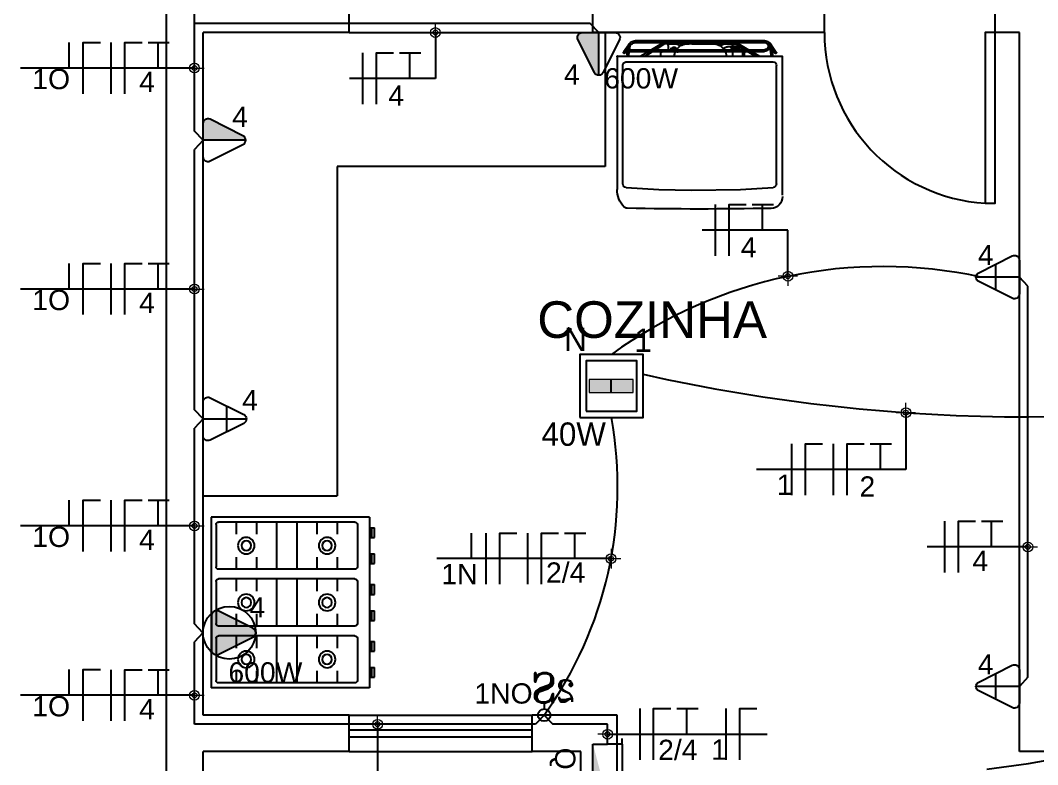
# Model space of a CAD drawing. Header units: millimetres. Extents: x -260 to 5539, y -1903 to 1459.
# Drawn here: x 2390.079 to 2394.254, y 726.837 to 729.89 of the extents above; entities that cross this region are included whole.
import ezdxf
from ezdxf.enums import TextEntityAlignment as Align

# ---------------------------------------------------------------- set-up
doc = ezdxf.new("R2010")
doc.units = ezdxf.units.MM
doc.linetypes.add('HIDDEN2', pattern=[0.1875, 0.125, -0.0625])
for name, color, linetype in [('-HIDRO', 8, 'Continuous'), ('050', 7, 'Continuous'), ('CABO-ILUM', 3, 'Continuous'), ('CABO.ILUMI.SOLO', 6, 'Continuous'), ('ELÉTRICO', 8, 'Continuous'), ('ESQUADRIA', 2, 'Continuous'), ('FIACAO', 1, 'Continuous'), ("LINHA - PROJETU'S", 1, 'Continuous'), ('LUMINO', 4, 'Continuous'), ('PONTOS_ELETRICOS', 2, 'Continuous')]:
    doc.layers.add(name, color=color, linetype=linetype)
doc.layers.add('COTAS', color=53, linetype='Continuous', lineweight=9)
doc.layers.add('LEGENDA', color=7, linetype='Continuous', lineweight=0)
doc.styles.add('ARIAL', font='arial.ttf', dxfattribs={"height": 2})
doc.styles.add('CARIMBO_DADOS', font='arial.ttf', dxfattribs={"height": 0.1})
doc.styles.add('CENTURY', font='GOTHIC.TTF')
doc.styles.add('INTERRUPTOR', font='romant', dxfattribs={"height": 0.6})
doc.dimstyles.new('COTAS_EXTERNAS', dxfattribs={"dimtxt": 0.1, "dimasz": 0.01, "dimexe": 0, "dimexo": 0, "dimgap": 0.07, "dimtad": 1, "dimzin": 5, "dimdsep": 46, "dimtxsty": 'CARIMBO_DADOS', "dimblk1": 'CIRCULOS', "dimblk2": 'CIRCULOS', "dimsah": 1, "dimcen": 0, "dimse1": 1, "dimse2": 1, "dimclrd": 8, "dimclre": 8, "dimclrt": 230, "dimadec": 0, "dimazin": 0, "dimtfac": 100, "dimtix": 1, "dimtmove": 2, "dimatfit": 3, "dimldrblk": 'CIRCULOS', "dimfxl": 1, "dimtolj": 1, "dimtzin": 5, "dimarcsym": 0})

# ---------------------------------------------------------------- blocks, each defined once
blk = doc.blocks.new('BRA31TDp')
for p, q in [((0.6752, 0.7629), (0.6704, 0.7634)), ((0.6799, 0.762), (0.6752, 0.7629)), ((0.6842, 0.7605), (0.6799, 0.762)), ((0.6884, 0.7586), (0.6842, 0.7605)), ((0.6922, 0.7558), (0.6884, 0.7586)), ((0.6955, 0.7525), (0.6922, 0.7558)), ((0.6984, 0.7492), (0.6955, 0.7525)), ((0.7016, 0.7433), (0.6984, 0.7492)), ((0.7007, 0.7449), (0.7007, 0.7449)), ((0.7016, 0.7433), (0.7235, 0.7118)), ((0.0568, 0.7392), (0.0568, 0.7407)), ((0.0805, 0.716), (0.0814, 0.7156)), ((0.1803, 0.7137), (0.1812, 0.7156)), ((0.1803, 0.7085), (0.1803, 0.7137)), ((0.4901, 0.7279), (0.4844, 0.726)), ((0.4915, 0.6995), (0.4911, 0.7009)), ((0.492, 0.6981), (0.4915, 0.6995)), ((0.492, 0.6966), (0.492, 0.6981)), ((0.4931, 0.6933), (0.492, 0.6966)), ((0.4925, 0.6952), (0.4925, 0.6952)), ((0.7537, 0.691), (0.7537, 0.103)), ((0, 0.103), (0, 0.0628)), ((0.0265, 0.1115), (0.0265, 0.1115)), ((0.0265, 0.111), (0.0265, 0.1115)), ((0.1903, 0.0855), (0.0412, 0.0949)), ((0.7121, 0.0949), (0.5635, 0.0855)), ((0.7537, 0.103), (0.7537, 0.0864)), ((0, 0.0628), (0, 0.0623)), ((0, 0.0628), (0, 0.0628)), ((0, 0.0628), (0, 0.0604)), ((0.4144, 0.0822), (0.1903, 0.0855)), ((0.5635, 0.0855), (0.4144, 0.0822))]:
    blk.add_line(p, q)
for points in [[(0.053, 0.7487), (0.0275, 0.7118)], [(0.044, 0.6995), (0.0502, 0.743)], [(0.0506, 0.7444), (0.0506, 0.7444), (0.0502, 0.744), (0.0502, 0.7435), (0.0502, 0.7435), (0.0502, 0.743)], [(0.0805, 0.7634), (0.0805, 0.7634), (0.0757, 0.7629), (0.071, 0.762), (0.0667, 0.7605), (0.063, 0.7582), (0.0592, 0.7558), (0.0559, 0.7525), (0.053, 0.7487), (0.0506, 0.7444)], [(0.0577, 0.7426), (0.0577, 0.7426), (0.0577, 0.7421), (0.0573, 0.7416), (0.0568, 0.7411), (0.0568, 0.7407)], [(0.0805, 0.7558), (0.0805, 0.7558), (0.0772, 0.7553), (0.0734, 0.7549), (0.0701, 0.7539), (0.0672, 0.752), (0.0644, 0.7501), (0.0615, 0.7482), (0.0596, 0.7454), (0.0577, 0.7426)], [(0.0805, 0.7558), (0.0805, 0.7558), (0.0772, 0.7553), (0.0743, 0.7544), (0.0715, 0.753), (0.0691, 0.7511), (0.0672, 0.7487), (0.0658, 0.7459), (0.0653, 0.743), (0.0648, 0.7397), (0.0648, 0.7397), (0.0653, 0.7364), (0.0658, 0.7336), (0.0672, 0.7307), (0.0691, 0.7279), (0.0715, 0.726), (0.0743, 0.7246), (0.0772, 0.7236), (0.0805, 0.7231)], [(0.0805, 0.7634), (0.6704, 0.7634)], [(0.6704, 0.7558), (0.0805, 0.7558)], [(0.1993, 0.7506), (0.1538, 0.7231)], [(0.1699, 0.7231), (0.2139, 0.752)], [(0.4385, 0.7497), (0.4385, 0.7497), (0.4314, 0.7501), (0.4248, 0.7506), (0.4182, 0.7511), (0.4115, 0.7511), (0.2172, 0.7511), (0.2106, 0.7506), (0.2039, 0.7501), (0.1968, 0.7497)], [(0.1968, 0.7497), (0.1968, 0.7497), (0.3025, 0.7487), (0.2958, 0.7468), (0.2901, 0.7444), (0.2845, 0.7416), (0.2788, 0.7378), (0.2741, 0.7336), (0.2698, 0.7288), (0.2655, 0.7231)], [(0.412, 0.7506), (0.1993, 0.7506)], [(0.412, 0.752), (0.2139, 0.752)], [(0.2338, 0.7497), (0.2338, 0.7497), (0.231, 0.7492), (0.2291, 0.7478), (0.2272, 0.7454), (0.2267, 0.7426)], [(0.2267, 0.7426), (0.2267, 0.7373)], [(0.2338, 0.7497), (0.2617, 0.7497)], [(0.2795, 0.7383), (0.2783, 0.7402), (0.2764, 0.7426), (0.2745, 0.7449), (0.2722, 0.7463), (0.2698, 0.7478), (0.2674, 0.7487), (0.2646, 0.7497), (0.2617, 0.7497)], [(0.412, 0.752), (0.536, 0.752)], [(0.412, 0.7506), (0.5507, 0.7506)], [(0.4825, 0.7231), (0.4825, 0.7231), (0.4783, 0.7288), (0.474, 0.7336), (0.4688, 0.7378), (0.4636, 0.7416), (0.4579, 0.7444), (0.4518, 0.7468), (0.4451, 0.7487), (0.4385, 0.7497)], [(0.5142, 0.7497), (0.4863, 0.7497), (0.4863, 0.7497), (0.483, 0.7497), (0.4802, 0.7487), (0.4778, 0.7478), (0.4754, 0.7463), (0.4731, 0.7449), (0.4712, 0.7426), (0.4698, 0.7402), (0.4683, 0.7378)], [(0.4901, 0.7506), (0.4901, 0.752)], [(0.5057, 0.7506), (0.5057, 0.752)], [(0.5204, 0.7426), (0.5204, 0.7426), (0.5199, 0.7454), (0.519, 0.7478), (0.5166, 0.7492), (0.5142, 0.7497)], [(0.5204, 0.7426), (0.5204, 0.7231)], [(0.58, 0.7231), (0.536, 0.752)], [(0.5507, 0.7506), (0.5961, 0.7231)], [(0.6936, 0.7426), (0.6936, 0.7426), (0.6917, 0.7454), (0.6894, 0.7482), (0.6865, 0.7501), (0.6837, 0.752), (0.6809, 0.7539), (0.6775, 0.7549), (0.6742, 0.7553), (0.6704, 0.7558)], [(0.6936, 0.7426), (0.7173, 0.708)], [(0.6941, 0.7407), (0.6941, 0.7407), (0.6936, 0.7411), (0.6936, 0.7416), (0.6936, 0.7421), (0.6936, 0.7426)], [(0.0275, 0.7118), (0.0275, 0.7118), (0.027, 0.7104), (0.027, 0.7094), (0.0275, 0.708), (0.0284, 0.7066), (0.0284, 0.7066), (0.0293, 0.7061), (0.0308, 0.7061), (0.0322, 0.7066), (0.0336, 0.7075), (0.0336, 0.7075), (0.0336, 0.7075), (0.0341, 0.708), (0.0341, 0.708), (0.0341, 0.708)], [(0.0483, 0.7284), (0.0341, 0.708)], [(0.044, 0.6995), (0.044, 0.6995), (0.0445, 0.6981), (0.0454, 0.6971), (0.0464, 0.6962), (0.0483, 0.6957), (0.0483, 0.6957), (0.0497, 0.6962), (0.0506, 0.6966), (0.0511, 0.6976), (0.0511, 0.699)], [(0.0511, 0.699), (0.0568, 0.7407)], [(0.0568, 0.7392), (0.0568, 0.7392), (0.0573, 0.7345), (0.0587, 0.7302), (0.0611, 0.7265), (0.0639, 0.7227), (0.0672, 0.7198), (0.0715, 0.7179), (0.0757, 0.7165), (0.0805, 0.716)], [(0.6951, 0.7231), (0.0805, 0.7231)], [(0.6951, 0.7156), (0.0814, 0.7156)], [(0.1411, 0.7156), (0.1043, 0.6933)], [(0.1244, 0.6933), (0.1586, 0.7156)], [(0.1737, 0.7156), (0.1737, 0.7156), (0.1732, 0.7137), (0.1732, 0.7123), (0.1732, 0.7104), (0.1732, 0.7085)], [(0.1732, 0.6933), (0.1732, 0.7085)], [(0.2016, 0.7373), (0.2016, 0.7373), (0.1978, 0.7369), (0.1945, 0.7364), (0.1907, 0.7355), (0.1879, 0.7336), (0.1846, 0.7317), (0.1818, 0.7293), (0.1794, 0.7265), (0.177, 0.7231)], [(0.1803, 0.6933), (0.1803, 0.7085)], [(0.2016, 0.7298), (0.2016, 0.7298), (0.1997, 0.7298), (0.1974, 0.7293), (0.1955, 0.7288), (0.1936, 0.7284), (0.1917, 0.7274), (0.1903, 0.726), (0.1884, 0.7246), (0.1865, 0.7231)], [(0.2016, 0.7373), (0.2343, 0.7373)], [(0.2343, 0.7298), (0.2016, 0.7298)], [(0.2267, 0.7156), (0.2267, 0.6933)], [(0.2485, 0.7373), (0.2343, 0.7373), (0.2343, 0.7298)], [(0.2688, 0.7279), (0.2603, 0.7336), (0.2603, 0.7336), (0.2575, 0.735), (0.2546, 0.7364), (0.2518, 0.7369), (0.2485, 0.7373)], [(0.2561, 0.7009), (0.2561, 0.7009), (0.2561, 0.6995), (0.2561, 0.6981), (0.2556, 0.6966), (0.2556, 0.6933)], [(0.2613, 0.7156), (0.2613, 0.7156), (0.2603, 0.7137), (0.2594, 0.7118), (0.2589, 0.7099), (0.258, 0.7085), (0.2575, 0.7066), (0.257, 0.7047), (0.2565, 0.7028), (0.2561, 0.7009)], [(0.4825, 0.7156), (0.4792, 0.7137), (0.4792, 0.7137), (0.4792, 0.7137), (0.4787, 0.7137), (0.4783, 0.7137), (0.4783, 0.7137), (0.4783, 0.7137), (0.4769, 0.7137), (0.4754, 0.7137), (0.474, 0.7146), (0.4735, 0.7156)], [(0.5029, 0.7284), (0.5029, 0.7284), (0.501, 0.7317), (0.4982, 0.734), (0.4944, 0.7345), (0.4906, 0.734), (0.4906, 0.734), (0.4877, 0.7326), (0.4854, 0.7302), (0.4844, 0.7269), (0.4844, 0.7231)], [(0.4911, 0.7009), (0.4911, 0.7009), (0.4911, 0.7014), (0.4911, 0.7023), (0.4911, 0.7028), (0.4906, 0.7033), (0.4906, 0.7033), (0.4901, 0.7066), (0.4892, 0.7099), (0.4882, 0.7127), (0.4868, 0.7156)], [(0.4934, 0.7284), (0.4934, 0.7284), (0.4925, 0.7284), (0.492, 0.7284), (0.4911, 0.7284), (0.4901, 0.7279)], [(0.4934, 0.7284), (0.5081, 0.7284), (0.5081, 0.7231)], [(0.5403, 0.7156), (0.5479, 0.7137)], [(0.554, 0.7075), (0.554, 0.7075), (0.5535, 0.7094), (0.5521, 0.7113), (0.5502, 0.7127), (0.5479, 0.7137)], [(0.554, 0.6933), (0.554, 0.7075)], [(0.6255, 0.6933), (0.5914, 0.7156)], [(0.6089, 0.7156), (0.6456, 0.6933)], [(0.6993, 0.699), (0.6941, 0.7407)], [(0.7069, 0.6995), (0.7069, 0.6995), (0.7069, 0.6985), (0.7059, 0.6976), (0.7055, 0.6971), (0.7045, 0.6966), (0.7045, 0.6966), (0.7031, 0.6962), (0.7012, 0.6966), (0.7003, 0.6971), (0.6993, 0.6985), (0.6993, 0.6985), (0.6993, 0.6985), (0.6993, 0.6985), (0.6993, 0.6985), (0.6993, 0.699)], [(0.7069, 0.6995), (0.7031, 0.7284)], [(0.7173, 0.708), (0.7173, 0.708), (0.7178, 0.7066), (0.7192, 0.7061), (0.7206, 0.7061), (0.7225, 0.7066), (0.7225, 0.7066), (0.7235, 0.7075), (0.7244, 0.7085), (0.7244, 0.7099), (0.7235, 0.7113), (0.7235, 0.7113), (0.7235, 0.7118), (0.7235, 0.7118), (0.7235, 0.7118), (0.7235, 0.7118)], [(0.0024, 0.6933), (0.0024, 0.6933), (0.0014, 0.6933), (0.0005, 0.6929), (0, 0.6919), (0, 0.691)], [(0, 0.691), (0, 0.103)], [(0.7514, 0.6933), (0.0014, 0.6933)], [(0.0265, 0.1115), (0.0265, 0.6512)], [(0.7107, 0.6682), (0.0426, 0.6682)], [(0.7272, 0.1115), (0.7272, 0.6512)], [(0.7514, 0.6933), (0.7523, 0.6933), (0.7523, 0.6933), (0.7528, 0.6933), (0.7533, 0.6929), (0.7537, 0.6924), (0.7537, 0.6919)], [(0.7537, 0.691), (0.7537, 0.691), (0.7537, 0.6919), (0.7533, 0.6929), (0.7523, 0.6933), (0.7514, 0.6933)]]:
    blk.add_lwpolyline(points)
for centre, radius, start, end in [((0.0426, 0.6521), 0.0161, 90, 183.2732), ((0.7107, 0.6517), 0.0166, 358.3861, 90), ((0.0432, 0.1115), 0.0167, 180, 263.0635), ((0.7106, 0.1115), 0.0166, 275.1275, 0), ((0.051, 0.0511), 0.0511, 177.5341, 270), ((0.6377, 0.0864), 0.116, 315.9981, 0), ((0.3762, 17.318), 17.3211, 268.92446, 271.09792), ((0.7077, 0.0189), 0.0187, 271.0979, 315.9981)]:
    blk.add_arc(centre, radius, start, end)
blk = doc.blocks.new('Fogão03_6')
at = {"layer": 'ELÉTRICO'}
for p, q in [((-0.35, -0.65), (-0.35, 0)), ((-0.35, 0), (0.35, 0)), ((-0.35, 0), (0.35, 0)), ((-0.35, -0.65), (-0.35, 0)), ((-0.33, -0.59), (-0.33, -0.03)), ((-0.33, -0.59), (-0.33, -0.03)), ((-0.32, -0.02), (-0.1467, -0.02)), ((-0.32, -0.02), (-0.1467, -0.02)), ((-0.1367, -0.59), (-0.1367, -0.03)), ((-0.1367, -0.59), (-0.1367, -0.03)), ((-0.0967, -0.59), (-0.0967, -0.03)), ((-0.0967, -0.59), (-0.0967, -0.03)), ((-0.0867, -0.02), (0.0867, -0.02)), ((-0.0867, -0.02), (0.0867, -0.02)), ((0.0967, -0.59), (0.0967, -0.03)), ((0.0967, -0.59), (0.0967, -0.03)), ((0.1367, -0.59), (0.1367, -0.03)), ((0.1367, -0.59), (0.1367, -0.03)), ((0.1467, -0.02), (0.32, -0.02)), ((0.1467, -0.02), (0.32, -0.02)), ((0.33, -0.59), (0.33, -0.03)), ((0.33, -0.59), (0.33, -0.03)), ((0.35, -0.65), (0.35, 0)), ((0.35, -0.65), (0.35, 0)), ((-0.33, -0.1029), (-0.28, -0.1029)), ((-0.33, -0.1029), (-0.28, -0.1029)), ((-0.1867, -0.1029), (-0.1367, -0.1029)), ((-0.1867, -0.1029), (-0.1367, -0.1029)), ((-0.0967, -0.1029), (-0.0467, -0.1029)), ((-0.0967, -0.1029), (-0.0467, -0.1029)), ((0.0467, -0.1029), (0.0967, -0.1029)), ((0.0467, -0.1029), (0.0967, -0.1029)), ((0.1367, -0.1029), (0.1867, -0.1029)), ((0.1367, -0.1029), (0.1867, -0.1029)), ((0.28, -0.1029), (0.33, -0.1029)), ((0.28, -0.1029), (0.33, -0.1029)), ((-0.33, -0.1857), (-0.28, -0.1857)), ((-0.33, -0.1857), (-0.28, -0.1857)), ((-0.1867, -0.1857), (-0.1367, -0.1857)), ((-0.1867, -0.1857), (-0.1367, -0.1857)), ((-0.0967, -0.1857), (-0.0467, -0.1857)), ((-0.0967, -0.1857), (-0.0467, -0.1857)), ((0.0467, -0.1857), (0.0967, -0.1857)), ((0.0467, -0.1857), (0.0967, -0.1857)), ((0.1367, -0.1857), (0.1867, -0.1857)), ((0.1367, -0.1857), (0.1867, -0.1857)), ((0.28, -0.1857), (0.33, -0.1857)), ((0.28, -0.1857), (0.33, -0.1857)), ((-0.33, -0.2686), (-0.1367, -0.2686)), ((-0.33, -0.2686), (-0.1367, -0.2686)), ((-0.0967, -0.2686), (0.0967, -0.2686)), ((-0.0967, -0.2686), (0.0967, -0.2686)), ((0.1367, -0.2686), (0.33, -0.2686)), ((0.1367, -0.2686), (0.33, -0.2686)), ((-0.33, -0.3514), (-0.1367, -0.3514)), ((-0.33, -0.3514), (-0.1367, -0.3514)), ((-0.0967, -0.3514), (0.0967, -0.3514)), ((-0.0967, -0.3514), (0.0967, -0.3514)), ((0.1367, -0.3514), (0.33, -0.3514)), ((0.1367, -0.3514), (0.33, -0.3514)), ((-0.33, -0.4343), (-0.28, -0.4343)), ((-0.33, -0.4343), (-0.28, -0.4343)), ((-0.1867, -0.4343), (-0.1367, -0.4343)), ((-0.1867, -0.4343), (-0.1367, -0.4343)), ((-0.0967, -0.4343), (-0.0467, -0.4343)), ((-0.0967, -0.4343), (-0.0467, -0.4343)), ((0.0467, -0.4343), (0.0967, -0.4343)), ((0.0467, -0.4343), (0.0967, -0.4343)), ((0.1367, -0.4343), (0.1867, -0.4343)), ((0.1367, -0.4343), (0.1867, -0.4343)), ((0.28, -0.4343), (0.33, -0.4343)), ((0.28, -0.4343), (0.33, -0.4343)), ((-0.33, -0.5171), (-0.28, -0.5171)), ((-0.33, -0.5171), (-0.28, -0.5171)), ((-0.1867, -0.5171), (-0.1367, -0.5171)), ((-0.1867, -0.5171), (-0.1367, -0.5171)), ((-0.0967, -0.5171), (-0.0467, -0.5171)), ((-0.0967, -0.5171), (-0.0467, -0.5171)), ((0.0467, -0.5171), (0.0967, -0.5171)), ((0.0467, -0.5171), (0.0967, -0.5171)), ((0.1367, -0.5171), (0.1867, -0.5171)), ((0.1367, -0.5171), (0.1867, -0.5171)), ((0.28, -0.5171), (0.33, -0.5171)), ((0.28, -0.5171), (0.33, -0.5171)), ((-0.32, -0.6), (-0.1467, -0.6)), ((-0.32, -0.6), (-0.1467, -0.6)), ((-0.0867, -0.6), (0.0867, -0.6)), ((-0.0867, -0.6), (0.0867, -0.6)), ((0.1467, -0.6), (0.32, -0.6)), ((0.1467, -0.6), (0.32, -0.6)), ((-0.35, -0.65), (0.35, -0.65)), ((-0.35, -0.65), (0.35, -0.65)), ((-0.3068, -0.65), (-0.3068, -0.67)), ((-0.3068, -0.65), (-0.3068, -0.67)), ((-0.2669, -0.66), (-0.3068, -0.66)), ((-0.2669, -0.66), (-0.3068, -0.66)), ((-0.2669, -0.65), (-0.2669, -0.67)), ((-0.2669, -0.65), (-0.2669, -0.67)), ((-0.1998, -0.65), (-0.1998, -0.67)), ((-0.1998, -0.65), (-0.1998, -0.67)), ((-0.1599, -0.66), (-0.1998, -0.66)), ((-0.1599, -0.66), (-0.1998, -0.66)), ((-0.1599, -0.65), (-0.1599, -0.67)), ((-0.1599, -0.65), (-0.1599, -0.67)), ((-0.0734, -0.65), (-0.0734, -0.67)), ((-0.0734, -0.65), (-0.0734, -0.67)), ((-0.0335, -0.66), (-0.0734, -0.66)), ((-0.0335, -0.66), (-0.0734, -0.66)), ((-0.0335, -0.65), (-0.0335, -0.67)), ((-0.0335, -0.65), (-0.0335, -0.67)), ((0.0335, -0.65), (0.0335, -0.67)), ((0.0335, -0.65), (0.0335, -0.67)), ((0.0734, -0.66), (0.0335, -0.66)), ((0.0734, -0.66), (0.0335, -0.66)), ((0.0734, -0.65), (0.0734, -0.67)), ((0.0734, -0.65), (0.0734, -0.67)), ((0.1599, -0.65), (0.1599, -0.67)), ((0.1599, -0.65), (0.1599, -0.67)), ((0.1998, -0.66), (0.1599, -0.66)), ((0.1998, -0.66), (0.1599, -0.66)), ((0.1998, -0.65), (0.1998, -0.67)), ((0.1998, -0.65), (0.1998, -0.67)), ((0.2669, -0.65), (0.2669, -0.67)), ((0.2669, -0.65), (0.2669, -0.67)), ((0.3067, -0.66), (0.2669, -0.66)), ((0.3067, -0.66), (0.2669, -0.66)), ((0.3067, -0.65), (0.3067, -0.67)), ((0.3067, -0.65), (0.3067, -0.67)), ((-0.2669, -0.67), (-0.3068, -0.67)), ((-0.2669, -0.67), (-0.3068, -0.67)), ((-0.1599, -0.67), (-0.1998, -0.67)), ((-0.1599, -0.67), (-0.1998, -0.67)), ((-0.0335, -0.67), (-0.0734, -0.67)), ((-0.0335, -0.67), (-0.0734, -0.67)), ((0.0734, -0.67), (0.0335, -0.67)), ((0.0734, -0.67), (0.0335, -0.67)), ((0.1998, -0.67), (0.1599, -0.67)), ((0.1998, -0.67), (0.1599, -0.67)), ((0.3067, -0.67), (0.2669, -0.67)), ((0.3067, -0.67), (0.2669, -0.67))]:
    blk.add_line(p, q, dxfattribs=at)
for centre, radius in [((-0.2333, -0.1443), 0.0341), ((-0.2333, -0.1443), 0.0341), ((-0.2333, -0.1443), 0.02), ((-0.2333, -0.1443), 0.02), ((0, -0.1443), 0.0341), ((0, -0.1443), 0.0341), ((0, -0.1443), 0.02), ((0, -0.1443), 0.02), ((0.2333, -0.1443), 0.0341), ((0.2333, -0.1443), 0.0341), ((0.2333, -0.1443), 0.02), ((0.2333, -0.1443), 0.02), ((-0.2333, -0.4757), 0.0341), ((-0.2333, -0.4757), 0.0341), ((-0.2333, -0.4757), 0.02), ((-0.2333, -0.4757), 0.02), ((0, -0.4757), 0.0341), ((0, -0.4757), 0.0341), ((0, -0.4757), 0.02), ((0, -0.4757), 0.02), ((0.2333, -0.4757), 0.0341), ((0.2333, -0.4757), 0.0341), ((0.2333, -0.4757), 0.02), ((0.2333, -0.4757), 0.02)]:
    blk.add_circle(centre, radius, dxfattribs=at)
for centre, start, end in [((-0.32, -0.03), 89.9995, 179.9996), ((-0.32, -0.03), 89.9995, 179.9996), ((-0.1467, -0.03), 359.9996, 89.9995), ((-0.1467, -0.03), 359.9996, 89.9995), ((-0.0867, -0.03), 89.9995, 179.9996), ((-0.0867, -0.03), 89.9995, 179.9996), ((0.0867, -0.03), 359.9996, 89.9995), ((0.0867, -0.03), 359.9996, 89.9995), ((0.1467, -0.03), 89.9995, 179.9996), ((0.1467, -0.03), 89.9995, 179.9996), ((0.32, -0.03), 359.9996, 89.9995), ((0.32, -0.03), 359.9996, 89.9995), ((-0.32, -0.59), 179.9996, 269.9995), ((-0.32, -0.59), 179.9996, 269.9995), ((-0.1467, -0.59), 269.9995, 359.9996), ((-0.1467, -0.59), 269.9995, 359.9996), ((-0.0867, -0.59), 179.9996, 269.9995), ((-0.0867, -0.59), 179.9996, 269.9995), ((0.0867, -0.59), 269.9995, 359.9996), ((0.0867, -0.59), 269.9995, 359.9996), ((0.1467, -0.59), 179.9996, 269.9995), ((0.1467, -0.59), 179.9996, 269.9995), ((0.32, -0.59), 269.9995, 359.9996), ((0.32, -0.59), 269.9995, 359.9996)]:
    blk.add_arc(centre, 0.01, start, end, dxfattribs=at)
blk = doc.blocks.new('1pl')
h = blk.add_hatch(color=256)
h.set_gradient(color1=(0, 0, 255), color2=(0, 0, 255), tint=1)
h.paths.add_polyline_path([(968.8636, -272.3458), (968.8636, -272.3899), (968.9391, -272.3899), (968.9391, -272.3458)])
h.paths.add_polyline_path([(968.788, -272.3899), (968.8636, -272.3899), (968.8636, -272.3458), (968.788, -272.3458)])
blk.add_line((968.8636, -272.3899), (968.8636, -272.3458))
at = {"layer": 'LUMINO', "lineweight": 20}
for p, q in [((968.788, -272.3458), (968.9391, -272.3458)), ((968.788, -272.3899), (968.788, -272.3458)), ((968.9391, -272.3458), (968.9391, -272.3899)), ((968.9391, -272.3899), (968.788, -272.3899))]:
    blk.add_line(p, q, dxfattribs=at)
at = {"layer": 'LUMINO'}
for points in [[(968.9705, -272.4759), (968.7545, -272.4759), (968.7545, -272.2599), (968.9705, -272.2599)], [(968.9489, -272.4543), (968.7761, -272.4543), (968.7761, -272.2815), (968.9489, -272.2815)]]:
    blk.add_lwpolyline(points, close=True, dxfattribs=at)
blk = doc.blocks.new('T_tm')
at = {"layer": 'PONTOS_ELETRICOS'}
blk.add_hatch(color=256, dxfattribs=at).paths.add_polyline_path([(0.1751, -0.0179, 0.284079), (0.1862, 0), (0.0109, 0), (0.0109, -0.0676, 0.557537), (0.0398, -0.0855)])
blk.add_line((0.1862, 0), (0.0109, 0), dxfattribs=at)
blk.add_lwpolyline([(0.0109, -0.0676), (0.0109, 0.0676, -0.557537), (0.0398, 0.0855), (0.1751, 0.0179, -0.618034), (0.1751, -0.0179), (0.0398, -0.0855, -0.557537)], format="xyb", close=True, dxfattribs=at)
blk = doc.blocks.new('asdfae33')
at = {"layer": 'PONTOS_ELETRICOS'}
for p, q in [((-0.0982, 0.0526), (-0.0982, -0.0526)), ((0, 0), (-0.1783, 0))]:
    blk.add_line(p, q, dxfattribs=at)
blk.add_lwpolyline([(0, 0.0688), (0, -0.0688, -0.557537), (-0.0294, -0.087), (-0.167, -0.0182, -0.618034), (-0.167, 0.0182), (-0.0294, 0.087, -0.557537)], format="xyb", close=True, dxfattribs=at)
blk = doc.blocks.new('CIRCULOS')
at = {"layer": 'COTAS'}
for p, q in [((-4, 0), (4, 0)), ((0, 4), (0, -4))]:
    blk.add_line(p, q, dxfattribs=at)
for radius in [2, 1]:
    blk.add_circle((0, 0), radius, dxfattribs=at)
blk = doc.blocks.new('f_fnt')
at = {"layer": 'FIACAO', "color": 4}
for points in [[(-0.08, -0.15), (-0.08, 0.15)], [(0, -0.15), (0, 0.15), (0.1, 0.15)], [(0.135, 0.15), (0.26, 0.15)], [(0.195, 0), (0.195, 0.15)]]:
    blk.add_lwpolyline(points, dxfattribs=at)
blk = doc.blocks.new('f_nr')
at = {"layer": 'FIACAO', "color": 4}
for points in [[(-0.0414, 0), (-0.0414, 0.1508)], [(0.0414, -0.1492), (0.0414, 0.1508), (0.1414, 0.1508)]]:
    blk.add_lwpolyline(points, dxfattribs=at)
blk = doc.blocks.new('*U85', base_point=(4832.86, -1617.19))
for p, q in [((4804.36, -1614.69), (4801.36, -1614.69)), ((4804.36, -1614.69), (4804.36, -1622.19)), ((4804.36, -1614.69), (4832.86, -1614.69)), ((4861.36, -1614.69), (4832.86, -1614.69)), ((4861.36, -1614.69), (4864.36, -1614.69)), ((4861.36, -1614.69), (4861.36, -1622.19)), ((4804.36, -1629.69), (4804.36, -1622.19)), ((4861.36, -1629.69), (4861.36, -1622.19)), ((4832.86, -1629.69), (4804.36, -1629.69)), ((4832.86, -1629.69), (4861.36, -1629.69))]:
    blk.add_line(p, q)
blk.add_point((4832.86, -1617.19))
blk.add_trace([(4861.36, -1614.69), (4804.36, -1629.69), (4861.36, -1629.69)])

msp = doc.modelspace()

# ---------------------------------------------------------------- hatches: boundary and pattern name
at = {"layer": 'LUMINO'}
msp.add_hatch(color=256, dxfattribs=at).paths.add_polyline_path([(2390.8937, 727.4666, 0.259933), (2390.8736, 727.4657, 0.008631), (2390.8706, 727.4634, 0.212251), (2390.8637, 727.4481), (2390.8637, 727.308, 0.212251), (2390.8706, 727.2926, 0.008631), (2390.8736, 727.2903, 0.259933), (2390.8937, 727.2894), (2391.0338, 727.3595, 0.284077), (2391.0453, 727.378), (2391.0453, 727.378, 0.284077), (2391.0338, 727.3965)])

# ---------------------------------------------------------------- linework, layer by layer
at = {"layer": '-HIDRO', "ltscale": 0.05}
for p, q in [((2390.679, 708.1402), (2390.679, 733.1402)), ((2390.679, 726.8902), (2390.679, 729.9902)), ((2391.429, 729.8402), (2391.429, 729.9902)), ((2392.429, 729.8402), (2392.429, 729.9902)), ((2393.379, 729.8402), (2393.379, 729.9902)), ((2394.079, 729.8402), (2394.079, 729.9902)), ((2390.829, 727.0402), (2390.829, 729.8402)), ((2391.429, 729.8402), (2390.829, 729.8402)), ((2390.829, 727.0402), (2390.829, 729.8402)), ((2391.429, 729.8402), (2392.429, 729.8402)), ((2393.379, 729.8402), (2392.429, 729.8402)), ((2392.479, 729.8402), (2392.479, 729.2902)), ((2394.179, 729.8402), (2394.079, 729.8402)), ((2394.179, 726.8902), (2394.179, 729.8402)), ((2392.479, 729.2902), (2391.379, 729.2902)), ((2391.379, 729.2902), (2391.379, 727.9402)), ((2390.829, 727.9402), (2391.379, 727.9402)), ((2391.429, 727.0402), (2390.829, 727.0402)), ((2391.429, 726.8902), (2391.429, 727.0402)), ((2391.429, 727.0402), (2392.179, 727.0402)), ((2392.529, 727.0402), (2392.179, 727.0402)), ((2392.179, 726.8902), (2392.179, 727.0402)), ((2392.529, 726.3902), (2392.529, 727.0402)), ((2391.429, 726.9802), (2392.179, 726.9802)), ((2391.429, 726.9502), (2392.179, 726.9502)), ((2390.829, 708.6402), (2390.829, 726.8902)), ((2391.429, 726.8902), (2390.829, 726.8902)), ((2391.429, 726.8902), (2392.179, 726.8902)), ((2392.379, 726.8902), (2392.179, 726.8902)), ((2392.379, 726.3902), (2392.379, 726.8902)), ((2395.029, 726.8902), (2394.179, 726.8902))]:
    msp.add_line(p, q, dxfattribs=at)
msp.add_lwpolyline([(2394.079, 729.8402), (2394.039, 729.8402), (2394.039, 729.1402), (2394.079, 729.1402)], close=True, dxfattribs=at)
msp.add_arc((2394.0802, 729.8402), 0.7012, 180, 266.6306, dxfattribs=at)
at = {"layer": 'CABO-ILUM'}
for p, q in [((2390.794, 729.4361), (2390.794, 729.9526)), ((2392.4178, 729.8778), (2390.794, 729.8778)), ((2392.4527, 729.8402), (2392.4178, 729.8778)), ((2390.829, 729.3985), (2390.794, 729.4361)), ((2390.829, 729.3985), (2390.794, 729.3609)), ((2390.794, 728.2926), (2390.794, 729.3609)), ((2394.2137, 728.7994), (2394.179, 728.8368)), ((2394.2137, 727.195), (2394.2137, 728.7994)), ((2390.829, 728.255), (2390.794, 728.2926)), ((2390.829, 728.255), (2390.794, 728.2174)), ((2390.794, 727.4151), (2390.794, 728.2174)), ((2390.8288, 727.3777), (2390.794, 727.4151)), ((2390.8288, 727.3777), (2390.7939, 727.3401)), ((2390.794, 727.0026), (2390.794, 727.3403)), ((2394.2137, 727.195), (2394.179, 727.1576)), ((2392.229, 727.0402), (2392.194, 727.0026)), ((2392.229, 727.0402), (2392.2639, 727.0026)), ((2392.194, 727.0026), (2390.794, 727.0026)), ((2392.4891, 727.0026), (2392.2639, 727.0026)), ((2392.4891, 726.9207), (2392.4891, 727.0026))]:
    msp.add_line(p, q, dxfattribs=at)
msp.add_lwpolyline([(2390.8637, 727.4481), (2390.8637, 727.308, 0.557537), (2390.8937, 727.2894), (2391.0338, 727.3595, 0.618034), (2391.0338, 727.3965), (2390.8937, 727.4666, 0.557537)], format="xyb", close=True, dxfattribs=at)
for centre, radius, start, end in [((2393.618, 726.9815), 1.8986, 77.7439, 125.8809), ((2394.2135, 735.4828), 7.2192, 257.3685, 282.69981), ((2390.9263, 727.9765), 1.6042, 324.2914, 10.1994)]:
    msp.add_arc(centre, radius, start, end, dxfattribs=at)
at = {"layer": 'CABO.ILUMI.SOLO', "color": 5, "linetype": 'HIDDEN2', "ltscale": 2}
msp.add_arc((2393.1402, 733.7531), 6.9954, 265.15182, 308.85756, dxfattribs=at)
at = {"layer": 'FIACAO', "color": 4}
for points in [[(2393.2449, 727.9428), (2393.2449, 728.1528)], [(2393.3009, 727.9428), (2393.3009, 728.1528), (2393.3709, 728.1528)], [(2391.931, 727.6812), (2391.931, 727.7868)], [(2391.9909, 727.5768), (2391.9909, 727.7868)], [(2392.0469, 727.5768), (2392.0469, 727.7868), (2392.1169, 727.7868)], [(2392.9758, 726.8566), (2392.9758, 727.0666)], [(2393.0318, 726.8566), (2393.0318, 727.0666), (2393.1018, 727.0666)]]:
    msp.add_lwpolyline(points, dxfattribs=at)
at = {"layer": 'LUMINO'}
msp.add_circle((2390.937, 727.378), 0.1082, dxfattribs=at)
at = {"layer": 'PONTOS_ELETRICOS'}
msp.add_line((2392.229, 727.092), (2392.229, 727.0656), dxfattribs=at)
msp.add_circle((2392.229, 727.0402), 0.0254, dxfattribs=at)

# ---------------------------------------------------------------- block references
at = {"layer": '-HIDRO', "linetype": 'Continuous', "xscale": -0.8999999999996362, "yscale": 0.8999999999996362, "zscale": 0.9}
msp.add_blockref('BRA31TDp', (2393.2062, 729.119), dxfattribs=at)
at = {"layer": '-HIDRO', "linetype": 'Continuous', "xscale": -1, "rotation": 90}
msp.add_blockref('Fogão03_6', (2390.8623, 727.5019), dxfattribs=at)
at = {"layer": '050', "xscale": 0.007984346270859533, "yscale": 0.007984346270859533, "zscale": 0.007984346270859533, "rotation": 270}
msp.add_blockref('*U85', (2392.529, 726.6931), dxfattribs=at)
at = {"layer": 'CABO-ILUM', "xscale": 0.6999999999998181, "yscale": 0.6999999999999993, "zscale": 0.7}
for p in [(2390.3087, 729.6938), (2390.3087, 728.7874), (2390.3087, 727.8157), (2390.3087, 727.1209)]:
    msp.add_blockref('f_nr', p, dxfattribs=at)
at = {"layer": 'CABO-ILUM'}
for p in [(2394.179, 728.8368), (2394.179, 727.1576)]:
    msp.add_blockref('asdfae33', p, dxfattribs=at)
at = {"layer": 'CABO-ILUM', "rotation": 180}
msp.add_blockref('asdfae33', (2390.829, 728.255), dxfattribs=at)
at = {"layer": 'CABO.ILUMI.SOLO', "rotation": 270.0000000004291}
msp.add_blockref('T_tm', (2392.4527, 729.8511), dxfattribs=at)
at = {"layer": 'CABO.ILUMI.SOLO', "xscale": -1, "rotation": 180}
msp.add_blockref('T_tm', (2390.8179, 729.3987), dxfattribs=at)
at = {"layer": 'FIACAO', "xscale": 0.6999999999998181, "yscale": 0.7000000000000028, "zscale": 0.7}
for p in [(2390.5088, 729.6944), (2391.5413, 729.6517), (2392.9879, 729.0292), (2390.5088, 728.788), (2393.4721, 728.0478), (2390.5088, 727.8162), (2393.9285, 727.7301), (2392.218, 727.6818), (2390.5088, 727.1214), (2392.6782, 726.9616)]:
    msp.add_blockref('f_fnt', p, dxfattribs=at)
at = {"layer": 'LUMINO', "xscale": -1.199999999999818, "yscale": 1.199999999999818, "zscale": 1.199999999999818}
msp.add_blockref('1pl', (3555.1403, 1055.2316), dxfattribs=at)

# ---------------------------------------------------------------- texts
at = {"layer": '-HIDRO', "insert": (2392.6719, 728.6615), "char_height": 0.15, "attachment_point": 5, "style": 'CARIMBO_DADOS'}
msp.add_mtext('COZINHA', dxfattribs=at)
at = {"layer": 'ESQUADRIA', "lineweight": 20, "style": 'CENTURY'}
for s, p in [('N', (2392.3113, 728.5333, 98.0776)), ('1', (2392.5992, 728.5299, 98.0776)), ('40W', (2392.2181, 728.1447, 98.0776))]:
    msp.add_text(s, height=0.096, dxfattribs=at).set_placement(p)
at = {"layer": 'LEGENDA', "style": 'ARIAL'}
for s, height, p in [('4', 0.0832, (2392.3101, 729.6263)), ('1O', 0.08317, (2390.1285, 729.6079)), ('4', 0.0832, (2390.5668, 729.5959)), ('600W', 0.08317, (2392.4751, 729.6108)), ('4', 0.0832, (2391.5893, 729.54)), ('4', 0.0832, (2390.9486, 729.4529)), ('4', 0.0832, (2393.0359, 728.9175)), ('4', 0.0832, (2394.0086, 728.886)), ('1O', 0.08317, (2390.1285, 728.7015)), ('4', 0.0832, (2390.5668, 728.6895)), ('4', 0.0832, (2390.9895, 728.2905)), ('1', 0.0832, (2393.1832, 727.9432)), ('2', 0.0832, (2393.5228, 727.9362)), ('1O', 0.08317, (2390.1285, 727.7298)), ('4', 0.0832, (2390.5668, 727.7178)), ('4', 0.0832, (2393.9865, 727.6316)), ('1N', 0.08317, (2391.8071, 727.5771)), ('2/4', 0.08317, (2392.2364, 727.5833)), ('4', 0.0832, (2391.0199, 727.4405)), ('4', 0.0832, (2394.0086, 727.2067)), ('600W', 0.08317, (2390.9332, 727.1735)), ('1NO', 0.08317, (2391.9426, 727.0873)), ('1O', 0.08317, (2390.1285, 727.035)), ('4', 0.0832, (2390.5668, 727.023)), ('2/4', 0.08317, (2392.6966, 726.8558)), ('1', 0.0832, (2392.9141, 726.8569))]:
    msp.add_text(s, height=height, dxfattribs=at).set_placement(p)
at = {"layer": "LINHA - PROJETU'S", "style": 'ARIAL'}
msp.add_text('Q.D. DIST.', height=0.08317, rotation=270, dxfattribs=at).set_placement((2392.2738, 726.9064))
at = {"layer": 'PONTOS_ELETRICOS', "style": 'INTERRUPTOR', "text_generation_flag": 4}
msp.add_text('S', height=0.12, dxfattribs=at).set_placement((2392.2286, 727.1521), align=Align.MIDDLE)
msp.add_text('2', height=0.09, rotation=180, dxfattribs=at).set_placement((2392.3558, 727.0938))

# ---------------------------------------------------------------- leaders
at = {"color": 0}
for points in [[(2391.7826, 729.8402), (2391.7826, 729.6517), (2391.4306, 729.6517)], [(2390.794, 729.6944), (2390.0794, 729.6944)], [(2393.2291, 728.8407), (2393.2291, 729.0292), (2392.8772, 729.0292)], [(2390.794, 728.788), (2390.0794, 728.788)], [(2393.7133, 728.2809), (2393.7133, 728.0478), (2393.1004, 728.0478)], [(2390.794, 727.8162), (2390.0794, 727.8162)], [(2394.2137, 727.7301), (2393.8007, 727.7301)], [(2392.5033, 727.6818), (2391.7887, 727.6818)], [(2390.794, 727.1214), (2390.0794, 727.1214)], [(2391.5453, 727.0026), (2391.5453, 726.7139), (2390.9324, 726.7139)]]:
    msp.add_leader(points, dimstyle='COTAS_EXTERNAS', override={"dimgap": 0.07, "dimtad": 0}, dxfattribs=at)
at = {"layer": 'CABO-ILUM'}
msp.add_leader([(2392.4891, 726.9616), (2393.1437, 726.9616)], dimstyle='COTAS_EXTERNAS', override={"dimgap": 0.07, "dimtad": 0}, dxfattribs=at)

doc.saveas('drawing.dxf')
